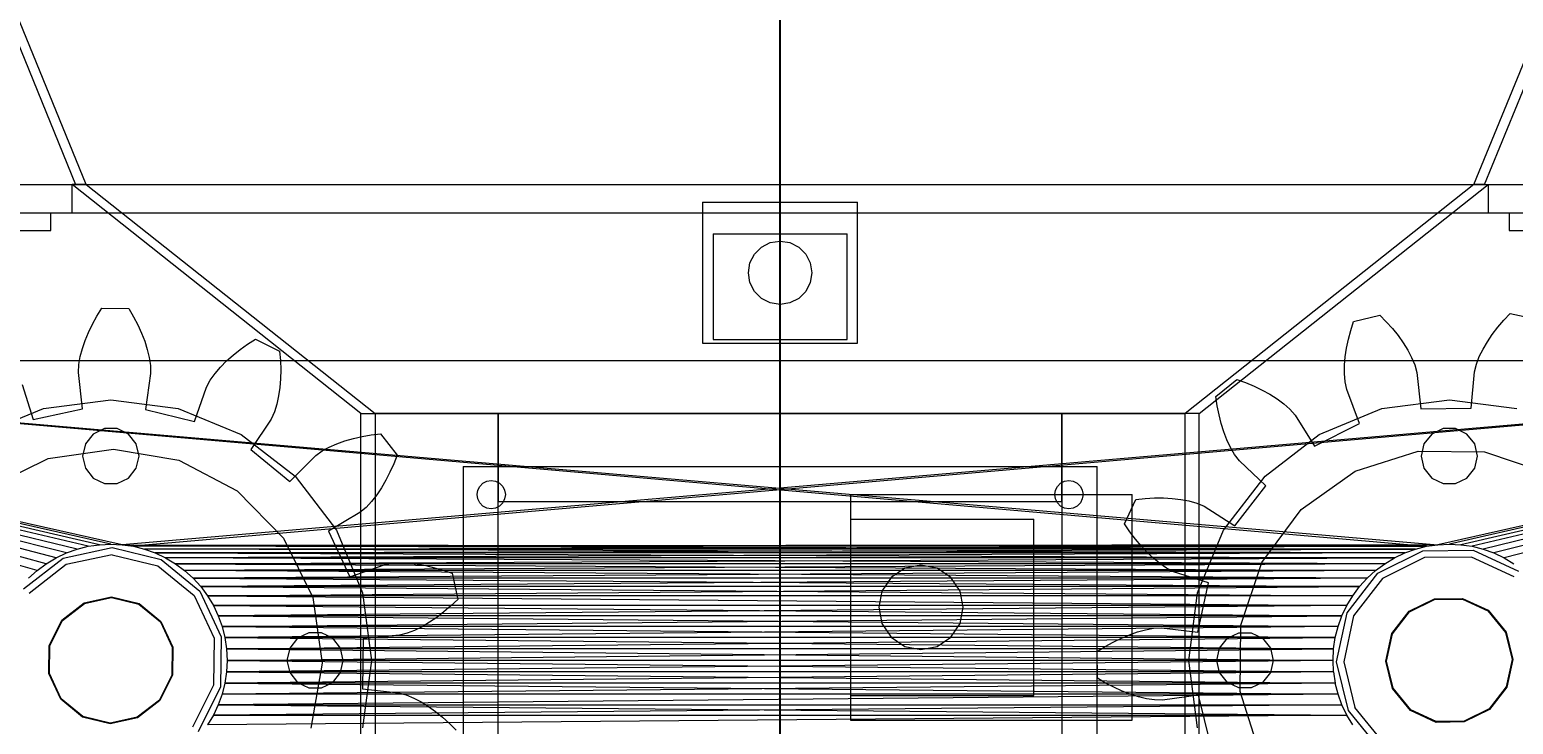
# Model space of a CAD drawing. Header units: millimetres. Extents: x -191664 to 191490, y -197311 to 10263.
# Drawn here: x 962 to 1383.2, y -103053.2 to -102856 of the extents above; entities that cross this region are included whole.
import ezdxf

# ---------------------------------------------------------------- set-up
doc = ezdxf.new("R2010")
doc.units = ezdxf.units.MM
for name, color, linetype, lineweight in [('COTAS_P', 1, 'Continuous', 0), ('COTAS_R', 1, 'Continuous', 0), ('DET_briquetadora_lateral', 7, 'Continuous', 0), ('R15_COTAS_TRANSPORTE_P', 1, 'Continuous', 0)]:
    doc.layers.add(name, color=color, linetype=linetype, lineweight=lineweight)
doc.dimstyles.new('PLANTA_20', dxfattribs={"dimtxt": 50, "dimasz": 30, "dimexe": 30, "dimexo": 16, "dimgap": 20, "dimtad": 1, "dimtih": 1, "dimtoh": 1, "dimdec": 1, "dimzin": 0, "dimdsep": 46, "dimcen": 0.09, "dimadec": 0, "dimazin": 0, "dimtfac": 1, "dimtdec": 4, "dimtofl": 0, "dimtmove": 0, "dimatfit": 3, "dimfxl": 1, "dimtolj": 1, "dimtzin": 0, "dimarcsym": 0})

# ---------------------------------------------------------------- blocks, each defined once
blk = doc.blocks.new('*D77')
at = {"layer": 'COTAS_R', "color": 0, "lineweight": -2, "transparency": 16777216}
for p, q in [((91, -102532.75), (1205, -102532.75)), ((1175, -105170), (1175, -102562.75)), ((91, -105200), (1205, -105200))]:
    blk.add_line(p, q, dxfattribs=at)
at = {"layer": 'COTAS_R', "color": 0, "transparency": 16777216}
for points in [[(1170, -102562.75), (1180, -102562.75), (1175, -102532.75)], [(1170, -105170), (1180, -105170), (1175, -105200)]]:
    blk.add_solid(points, dxfattribs=at)
at = {"layer": 'Defpoints', "color": 0, "transparency": 16777216}
for p in [(75, -102532.75), (1175, -102532.75), (75, -105200)]:
    blk.add_point(p, dxfattribs=at)
blk = doc.blocks.new('*D78')
at = {"layer": 'COTAS_P', "color": 0, "lineweight": -2, "transparency": 16777216}
for p, q in [((1159, -102532.75), (845, -102532.75)), ((875, -105170), (875, -102562.75)), ((1159, -105200), (845, -105200))]:
    blk.add_line(p, q, dxfattribs=at)
at = {"layer": 'COTAS_P', "color": 0, "transparency": 16777216}
for points in [[(870, -102562.75), (880, -102562.75), (875, -102532.75)], [(870, -105170), (880, -105170), (875, -105200)]]:
    blk.add_solid(points, dxfattribs=at)
at = {"layer": 'Defpoints', "color": 0, "transparency": 16777216}
for p in [(875, -102532.75), (1175, -102532.75), (1175, -105200)]:
    blk.add_point(p, dxfattribs=at)
blk = doc.blocks.new('*D131')
at = {"layer": 'Defpoints', "color": 0, "transparency": 16777216}
for p in [(1100, -183968.15), (1139.8, -184162.66), (1104.62, -184212), (1304.62, -184212), (1304.62, -184212)]:
    blk.add_point(p, dxfattribs=at)
at = {"layer": 'R15_COTAS_TRANSPORTE_P', "color": 0, "lineweight": -2, "transparency": 16777216}
blk.add_arc((1304.62, -184212), 172.05, 140.0034, 169.9966, dxfattribs=at)
at = {"layer": 'R15_COTAS_TRANSPORTE_P', "color": 0, "transparency": 16777216}
for points in [[(1169.28, -184097.88), (1176.35, -184104.95), (1194.03, -184080.2)], [(1140.17, -184182.55), (1130.2, -184181.68), (1132.57, -184212)]]:
    blk.add_solid(points, dxfattribs=at)
blk = doc.blocks.new('*D133')
at = {"layer": 'Defpoints', "color": 0, "transparency": 16777216}
for p in [(439.69, -194147.98), (217.89, -194406.09), (-500, -194490), (-500, -194490), (500, -194490)]:
    blk.add_point(p, dxfattribs=at)
at = {"layer": 'R15_COTAS_TRANSPORTE_P', "color": 0, "lineweight": -2, "transparency": 16777216}
blk.add_arc((-500, -194490), 722.77, 2.37834, 17.62166, dxfattribs=at)
at = {"layer": 'R15_COTAS_TRANSPORTE_P', "color": 0, "transparency": 16777216}
for points in [[(184.12, -194272.81), (193.59, -194269.58), (179.18, -194242.8)], [(227.15, -194459.9), (217.15, -194460.11), (222.77, -194490)]]:
    blk.add_solid(points, dxfattribs=at)

msp = doc.modelspace()

# ---------------------------------------------------------------- linework, layer by layer
at = {"layer": 'DET_briquetadora_lateral', "color": 253, "true_color": 0xa8b8bb}
for p, q in [((825, -102532.75), (975, -102900)), ((978, -102900), (828, -102532.75)), ((1372, -102900), (1522, -102532.75)), ((1375, -102900), (1525, -102532.75)), ((975, -102900), (1375, -102900)), ((975, -102900), (978, -102900)), ((1375, -102900), (1372, -102900))]:
    msp.add_line(p, q, dxfattribs=at)
at = {"layer": 'DET_briquetadora_lateral', "color": 8, "true_color": 0x6f7d84}
for p, q in [((948, -102900), (1402, -102900)), ((948, -102900), (974, -102900)), ((1056, -102965), (974, -102900)), ((978, -102900), (974, -102900)), ((974, -102908), (974, -102900)), ((978, -102900), (1060, -102965)), ((978, -102900), (1372, -102900)), ((1372, -102900), (1290, -102965)), ((1294, -102965), (1376, -102900)), ((1372, -102900), (1376, -102900)), ((1376, -102900), (1402, -102900)), ((1376, -102900), (1376, -102908)), ((948, -102908), (1402, -102908)), ((948, -102908), (974, -102908)), ((1376, -102908), (1402, -102908)), ((1056, -102965), (1060, -102965)), ((1056, -103120), (1056, -102965)), ((1290, -102965), (1060, -102965)), ((1060, -102965), (1060, -103120)), ((1060, -102965), (1095, -102965)), ((1095, -103120), (1095, -102965)), ((1095, -102965), (1255, -102965)), ((1095, -102965), (1095, -102990)), ((1255, -102965), (1290, -102965)), ((1255, -102965), (1255, -103120)), ((1255, -102990), (1255, -102965)), ((1294, -102965), (1290, -102965)), ((1290, -103120), (1290, -102965)), ((1294, -103120), (1294, -102965)), ((1095, -102990), (1255, -102990))]:
    msp.add_line(p, q, dxfattribs=at)
at = {"layer": 'DET_briquetadora_lateral', "color": 134, "true_color": 0x148da0}
for p, q in [((1153, -102905), (1197, -102905)), ((1153, -102905), (1153, -102945)), ((1197, -102945), (1197, -102905)), ((1167.72, -102919.71), (1169.71, -102917.72)), ((1169.71, -102917.72), (1172.22, -102916.44)), ((1172.22, -102916.44), (1175, -102916)), ((1175, -102916), (1177.78, -102916.44)), ((1177.78, -102916.44), (1180.29, -102917.72)), ((1180.29, -102917.72), (1182.28, -102919.71)), ((1166, -102925), (1166.44, -102922.22)), ((1166.44, -102922.22), (1167.72, -102919.71)), ((1182.28, -102919.71), (1183.56, -102922.22)), ((1183.56, -102922.22), (1184, -102925)), ((1166.44, -102927.78), (1166, -102925)), ((1184, -102925), (1183.56, -102927.78)), ((1167.72, -102930.29), (1166.44, -102927.78)), ((1169.71, -102932.28), (1167.72, -102930.29)), ((1182.28, -102930.29), (1180.29, -102932.28)), ((1183.56, -102927.78), (1182.28, -102930.29)), ((1172.22, -102933.56), (1169.71, -102932.28)), ((1175, -102934), (1172.22, -102933.56)), ((1177.78, -102933.56), (1175, -102934)), ((1180.29, -102932.28), (1177.78, -102933.56)), ((1153, -102945), (1197, -102945))]:
    msp.add_line(p, q, dxfattribs=at)
at = {"layer": 'DET_briquetadora_lateral', "color": 9, "true_color": 0xaebbc0}
for p, q in [((958, -102908), (968, -102908)), ((968, -102913), (968, -102908)), ((1382, -102908), (1392, -102908)), ((1382, -102908), (1382, -102913)), ((958, -102913), (968, -102913)), ((1382, -102913), (1392, -102913))]:
    msp.add_line(p, q, dxfattribs=at)
at = {"layer": 'DET_briquetadora_lateral', "color": 252, "true_color": 0x7d929a}
for p, q in [((1156, -102914), (1194, -102914)), ((1156, -102914), (1156, -102944)), ((1194, -102944), (1194, -102914)), ((1156, -102944), (1194, -102944))]:
    msp.add_line(p, q, dxfattribs=at)
at = {"layer": 'DET_briquetadora_lateral', "color": 9, "true_color": 0xb9c3c2}
for p, q in [((981.06, -102937.35), (982.47, -102935.08)), ((982.47, -102935.08), (990.09, -102935.18)), ((990.09, -102935.18), (991.44, -102937.48)), ((979.8, -102939.64), (981.06, -102937.35)), ((991.44, -102937.48), (992.65, -102939.8)), ((1337.01, -102941.36), (1337.82, -102938.82)), ((1337.82, -102938.82), (1345.22, -102937.03)), ((1345.22, -102937.03), (1347.1, -102938.92)), ((1347.1, -102938.92), (1348.84, -102940.87)), ((1378.74, -102940.49), (1380.43, -102938.5)), ((1380.43, -102938.5), (1382.26, -102936.55)), ((1382.26, -102936.55), (1389.71, -102938.15)), ((977.72, -102944.23), (978.68, -102941.93)), ((978.68, -102941.93), (979.8, -102939.64)), ((992.65, -102939.8), (993.71, -102942.12)), ((993.71, -102942.12), (994.61, -102944.45)), ((1336.35, -102943.89), (1337.01, -102941.36)), ((1348.84, -102940.87), (1350.44, -102942.86)), ((1350.44, -102942.86), (1351.89, -102944.89)), ((1375.79, -102944.58), (1377.19, -102942.52)), ((1377.19, -102942.52), (1378.74, -102940.49)), ((976.31, -102948.82), (976.92, -102946.53)), ((976.92, -102946.53), (977.72, -102944.23)), ((994.61, -102944.45), (995.34, -102946.76)), ((995.34, -102946.76), (995.9, -102949.07)), ((1019.71, -102948.41), (1021.71, -102946.83)), ((1021.71, -102946.83), (1023.84, -102945.32)), ((1023.84, -102945.32), (1026.1, -102943.89)), ((1026.1, -102943.89), (1032.92, -102947.28)), ((1032.92, -102947.28), (1033.13, -102949.94)), ((1335.47, -102948.86), (1335.83, -102946.39)), ((1335.83, -102946.39), (1336.35, -102943.89)), ((1351.89, -102944.89), (1353.18, -102946.95)), ((1353.18, -102946.95), (1354.28, -102949.05)), ((1373.51, -102948.8), (1374.56, -102946.68)), ((1374.56, -102946.68), (1375.79, -102944.58)), ((964.07, -103009.54), (755, -102950)), ((966.67, -103007.61), (755, -102950)), ((969.44, -103005.95), (755, -102950)), ((972.37, -103004.56), (755, -102950)), ((975.42, -103003.47), (755, -102950)), ((978.56, -103002.68), (755, -102950)), ((981.77, -103002.21), (755, -102950)), ((985, -103002.05), (755, -102950)), ((988.23, -103002.21), (755, -102950)), ((755, -102950), (1361.77, -103002.21)), ((1595, -102950), (755, -102950)), ((755, -102950), (1358.56, -103002.68)), ((975.81, -102953.34), (975.91, -102951.1)), ((975.91, -102951.1), (976.31, -102948.82)), ((1595, -102950), (988.23, -103002.21)), ((1595, -102950), (991.44, -103002.68)), ((995.9, -102949.07), (996.24, -102951.36)), ((996.24, -102951.36), (996.28, -102953.6)), ((1014.58, -102953.59), (1016.13, -102951.79)), ((1016.13, -102951.79), (1017.84, -102950.06)), ((1017.84, -102950.06), (1019.71, -102948.41)), ((1033.13, -102949.94), (1033.22, -102952.55)), ((1335.24, -102953.65), (1335.27, -102951.28)), ((1335.27, -102951.28), (1335.47, -102948.86)), ((1354.28, -102949.05), (1355.18, -102951.18)), ((1355.18, -102951.18), (1355.78, -102953.35)), ((1595, -102950), (1361.77, -103002.21)), ((1595, -102950), (1365, -103002.05)), ((1595, -102950), (1368.23, -103002.21)), ((1595, -102950), (1371.44, -103002.68)), ((1372.13, -102953.14), (1372.67, -102950.95)), ((1372.67, -102950.95), (1373.51, -102948.8)), ((1595, -102950), (1374.58, -103003.47)), ((1595, -102950), (1377.63, -103004.56)), ((1595, -102950), (1380.56, -103005.95)), ((976.97, -102963.63), (975.81, -102953.34)), ((996.28, -102953.6), (994.86, -102963.85)), ((1012.17, -102957.45), (1013.24, -102955.46)), ((1013.24, -102955.46), (1014.58, -102953.59)), ((1033.16, -102955.1), (1032.97, -102957.59)), ((1033.22, -102952.55), (1033.16, -102955.1)), ((1298.75, -102960.14), (1304.65, -102955.32)), ((1304.65, -102955.32), (1307.16, -102956.21)), ((1307.16, -102956.21), (1309.58, -102957.21)), ((1335.42, -102955.96), (1335.24, -102953.65)), ((1335.88, -102958.16), (1335.42, -102955.96)), ((1355.78, -102953.35), (1356.94, -102963.63)), ((1371.23, -102963.45), (1372.13, -102953.14)), ((959.83, -102956.78), (962.99, -102966.63)), ((1008.75, -102967.21), (1012.17, -102957.45)), ((1032.62, -102959.99), (1032.12, -102962.31)), ((1032.97, -102957.59), (1032.62, -102959.99)), ((1299.13, -102962.79), (1298.75, -102960.14)), ((1309.58, -102957.21), (1311.88, -102958.3)), ((1311.88, -102958.3), (1314.07, -102959.5)), ((1314.07, -102959.5), (1316.12, -102960.8)), ((1339.54, -102967.83), (1335.88, -102958.16)), ((948, -102970.96), (965.85, -102963.57)), ((962.99, -102966.63), (976.97, -102963.63)), ((965.85, -102963.57), (985, -102961.05)), ((985, -102961.05), (1004.15, -102963.57)), ((994.86, -102963.85), (1008.75, -102967.21)), ((1004.15, -102963.57), (1022, -102970.96)), ((1031.44, -102964.52), (1030.5, -102966.56)), ((1032.12, -102962.31), (1031.44, -102964.52)), ((1299.63, -102965.35), (1299.13, -102962.79)), ((1316.12, -102960.8), (1318.03, -102962.21)), ((1318.03, -102962.21), (1319.76, -102963.74)), ((1319.76, -102963.74), (1321.24, -102965.44)), ((1328, -102970.96), (1345.85, -102963.57)), ((1345.85, -102963.57), (1365, -102961.05)), ((1356.94, -102963.63), (1371.23, -102963.45)), ((1365, -102961.05), (1384.15, -102963.57)), ((1030.5, -102966.56), (1024.78, -102975.18)), ((1300.25, -102967.82), (1299.63, -102965.35)), ((1301, -102970.2), (1300.25, -102967.82)), ((1321.24, -102965.44), (1326.75, -102974.2)), ((1326.75, -102974.2), (1339.54, -102967.83)), ((980.01, -102970.8), (977.79, -102973.58)), ((983.22, -102969.25), (980.01, -102970.8)), ((986.78, -102969.25), (983.22, -102969.25)), ((989.99, -102970.8), (986.78, -102969.25)), ((992.21, -102973.58), (989.99, -102970.8)), ((1022, -102970.96), (1037.33, -102982.72)), ((1049.17, -102973.54), (1051.47, -102972.73)), ((1051.47, -102972.73), (1053.86, -102972.05)), ((1053.86, -102972.05), (1056.35, -102971.49)), ((1056.35, -102971.49), (1058.93, -102971.06)), ((1058.93, -102971.06), (1061.58, -102970.74)), ((1061.58, -102970.74), (1066.25, -102976.76)), ((1301.87, -102972.47), (1301, -102970.2)), ((1302.87, -102974.62), (1301.87, -102972.47)), ((1312.67, -102982.72), (1328, -102970.96)), ((1360.01, -102970.8), (1357.79, -102973.58)), ((1363.22, -102969.25), (1360.01, -102970.8)), ((1366.78, -102969.25), (1363.22, -102969.25)), ((1369.99, -102970.8), (1366.78, -102969.25)), ((1372.21, -102973.58), (1369.99, -102970.8)), ((967.19, -102977.75), (985.77, -102975.05)), ((977.79, -102973.58), (977, -102977.05)), ((977, -102977.05), (977.79, -102980.52)), ((985.77, -102975.05), (1004.27, -102978.23)), ((993, -102977.05), (992.21, -102973.58)), ((992.21, -102980.52), (993, -102977.05)), ((1024.78, -102975.18), (1035.83, -102984.24)), ((1035.83, -102984.24), (1043.15, -102976.92)), ((1043.15, -102976.92), (1044.97, -102975.6)), ((1044.97, -102975.6), (1047, -102974.49)), ((1047, -102974.49), (1049.17, -102973.54)), ((1066.25, -102976.76), (1065.3, -102979.25)), ((1304.03, -102976.62), (1302.87, -102974.62)), ((1305.4, -102978.41), (1304.03, -102976.62)), ((1338.28, -102981.33), (1356.18, -102975.7)), ((1356.18, -102975.7), (1374.96, -102975.88)), ((1357.79, -102973.58), (1357, -102977.05)), ((1357, -102977.05), (1357.79, -102980.52)), ((1373, -102977.05), (1372.21, -102973.58)), ((1372.21, -102980.52), (1373, -102977.05)), ((1374.96, -102975.88), (1392.75, -102981.85)), ((950.36, -102986.06), (967.19, -102977.75)), ((977.79, -102980.52), (980.01, -102983.3)), ((989.99, -102983.3), (992.21, -102980.52)), ((1004.27, -102978.23), (1020.89, -102986.96)), ((1064.24, -102981.64), (1063.08, -102983.92)), ((1065.3, -102979.25), (1064.24, -102981.64)), ((1312.9, -102985.54), (1305.4, -102978.41)), ((1322.98, -102992.22), (1338.28, -102981.33)), ((1357.79, -102980.52), (1360.01, -102983.3)), ((1369.99, -102983.3), (1372.21, -102980.52)), ((980.01, -102983.3), (983.22, -102984.85)), ((983.22, -102984.85), (986.78, -102984.85)), ((986.78, -102984.85), (989.99, -102983.3)), ((1037.33, -102982.72), (1049.09, -102998.05)), ((1063.08, -102983.92), (1061.83, -102986.07)), ((1300.91, -102998.05), (1312.67, -102982.72)), ((1304.13, -102996.82), (1312.9, -102985.54)), ((1360.01, -102983.3), (1363.22, -102984.85)), ((1363.22, -102984.85), (1366.78, -102984.85)), ((1366.78, -102984.85), (1369.99, -102983.3)), ((1020.89, -102986.96), (1033.99, -103000.41)), ((1059.02, -102989.96), (1057.44, -102991.65)), ((1060.47, -102988.09), (1059.02, -102989.96)), ((1061.83, -102986.07), (1060.47, -102988.09)), ((1272.81, -102996.3), (1276.03, -102989.4)), ((1276.03, -102989.4), (1278.69, -102989.11)), ((1278.69, -102989.11), (1281.29, -102988.96)), ((1281.29, -102988.96), (1283.85, -102988.95)), ((1283.85, -102988.95), (1286.33, -102989.08)), ((1286.33, -102989.08), (1288.75, -102989.36)), ((1288.75, -102989.36), (1291.08, -102989.81)), ((1291.08, -102989.81), (1293.3, -102990.43)), ((1055.71, -102993.09), (1046.81, -102998.37)), ((1057.44, -102991.65), (1055.71, -102993.09)), ((1293.3, -102990.43), (1295.37, -102991.32)), ((1295.37, -102991.32), (1304.13, -102996.82)), ((1311.8, -103007.3), (1322.98, -102992.22)), ((1046.81, -102998.37), (1052.85, -103011.32)), ((1049.09, -102998.05), (1056.48, -103015.9)), ((1274.3, -102998.52), (1272.81, -102996.3)), ((1275.87, -103000.61), (1274.3, -102998.52)), ((1293.52, -103015.9), (1300.91, -102998.05)), ((975.42, -103003.47), (978.56, -103002.68)), ((978.56, -103002.68), (981.77, -103002.21)), ((981.77, -103002.21), (985, -103002.05)), ((985, -103002.05), (988.23, -103002.21)), ((988.23, -103002.21), (1358.56, -103002.68)), ((988.23, -103002.21), (991.44, -103002.68)), ((1361.77, -103002.21), (991.44, -103002.68)), ((991.44, -103002.68), (994.58, -103003.47)), ((1355.42, -103003.47), (991.44, -103002.68)), ((1358.56, -103002.68), (991.44, -103002.68)), ((994.58, -103003.47), (1358.56, -103002.68)), ((1033.99, -103000.41), (1042.3, -103017.24)), ((1277.5, -103002.57), (1275.87, -103000.61)), ((1279.2, -103004.39), (1277.5, -103002.57)), ((1355.42, -103003.47), (1358.56, -103002.68)), ((1358.56, -103002.68), (1361.77, -103002.21)), ((1361.77, -103002.21), (1365, -103002.05)), ((1365, -103002.05), (1368.23, -103002.21)), ((1368.23, -103002.21), (1371.44, -103002.68)), ((1371.44, -103002.68), (1374.58, -103003.47)), ((960.24, -103014.78), (971.49, -103006.04)), ((966.67, -103007.61), (969.44, -103005.95)), ((969.44, -103005.95), (972.37, -103004.56)), ((971.49, -103006.04), (985.41, -103003.05)), ((985.38, -103005.05), (972.33, -103007.86)), ((972.37, -103004.56), (975.42, -103003.47)), ((985.38, -103005.05), (998.36, -103008.19)), ((985.41, -103003.05), (999.25, -103006.4)), ((994.58, -103003.47), (997.63, -103004.56)), ((1352.37, -103004.56), (994.58, -103003.47)), ((1355.42, -103003.47), (994.58, -103003.47)), ((997.63, -103004.56), (1355.42, -103003.47)), ((997.63, -103004.56), (1349.44, -103005.95)), ((1352.37, -103004.56), (997.63, -103004.56)), ((997.63, -103004.56), (1000.56, -103005.95)), ((999.25, -103006.4), (1010.27, -103015.42)), ((1352.37, -103004.56), (1000.56, -103005.95)), ((1000.56, -103005.95), (1003.33, -103007.61)), ((1346.67, -103007.61), (1000.56, -103005.95)), ((1349.44, -103005.95), (1000.56, -103005.95)), ((1003.33, -103007.61), (1349.44, -103005.95)), ((1280.97, -103006.06), (1279.2, -103004.39)), ((1282.81, -103007.56), (1280.97, -103006.06)), ((1344.73, -103010.29), (1357.48, -103003.95)), ((1357.95, -103005.89), (1346, -103011.84)), ((1346.67, -103007.61), (1349.44, -103005.95)), ((1349.44, -103005.95), (1352.37, -103004.56)), ((1352.37, -103004.56), (1355.42, -103003.47)), ((1357.48, -103003.95), (1371.72, -103003.76)), ((1371.3, -103005.72), (1357.95, -103005.89)), ((1383.4, -103011.36), (1371.3, -103005.72)), ((1371.72, -103003.76), (1384.63, -103009.78)), ((1374.58, -103003.47), (1377.63, -103004.56)), ((1377.63, -103004.56), (1380.56, -103005.95)), ((1380.56, -103005.95), (1383.33, -103007.61)), ((961.67, -103011.72), (964.07, -103009.54)), ((972.33, -103007.86), (961.79, -103016.05)), ((964.07, -103009.54), (966.67, -103007.61)), ((998.36, -103008.19), (1008.69, -103016.65)), ((1003.33, -103007.61), (1005.93, -103009.54)), ((1346.67, -103007.61), (1003.33, -103007.61)), ((1003.33, -103007.61), (1344.07, -103009.54)), ((1346.67, -103007.61), (1005.93, -103009.54)), ((1005.93, -103009.54), (1008.33, -103011.72)), ((1341.67, -103011.72), (1005.93, -103009.54)), ((1344.07, -103009.54), (1005.93, -103009.54)), ((1344.07, -103009.54), (1008.33, -103011.72)), ((1052.85, -103011.32), (1062.61, -103007.91)), ((1062.61, -103007.91), (1064.83, -103007.5)), ((1064.83, -103007.5), (1067.13, -103007.39)), ((1067.13, -103007.39), (1069.5, -103007.48)), ((1069.5, -103007.48), (1071.92, -103007.74)), ((1071.92, -103007.74), (1074.38, -103008.17)), ((1074.38, -103008.17), (1076.86, -103008.74)), ((1076.86, -103008.74), (1079.37, -103009.47)), ((1079.37, -103009.47), (1081.9, -103010.34)), ((1081.9, -103010.34), (1083.5, -103017.79)), ((1284.72, -103008.86), (1282.81, -103007.56)), ((1286.73, -103009.88), (1284.72, -103008.86)), ((1296.58, -103013.04), (1286.73, -103009.88)), ((1305.83, -103025.09), (1311.8, -103007.3)), ((1335.99, -103021.54), (1344.73, -103010.29)), ((1341.67, -103011.72), (1344.07, -103009.54)), ((1344.07, -103009.54), (1346.67, -103007.61)), ((1008.33, -103011.72), (1339.49, -103014.11)), ((1341.67, -103011.72), (1008.33, -103011.72)), ((1008.33, -103011.72), (1010.51, -103014.11)), ((1341.67, -103011.72), (1010.51, -103014.11)), ((1010.51, -103014.11), (1337.56, -103016.72)), ((1339.49, -103014.11), (1010.51, -103014.11)), ((1010.51, -103014.11), (1012.44, -103016.72)), ((1012.44, -103016.72), (1339.49, -103014.11)), ((1293.58, -103027.02), (1296.58, -103013.04)), ((1337.56, -103016.72), (1339.49, -103014.11)), ((1346, -103011.84), (1337.81, -103022.38)), ((1339.49, -103014.11), (1341.67, -103011.72)), ((971.07, -103023.65), (977.4, -103018.73)), ((971.23, -103023.77), (977.48, -103018.91)), ((977.4, -103018.73), (985.23, -103017.05)), ((977.48, -103018.91), (985.23, -103017.25)), ((985.23, -103017.05), (993.02, -103018.93)), ((985.23, -103017.25), (992.93, -103019.11)), ((992.93, -103019.11), (999.06, -103024.13)), ((993.02, -103018.93), (999.22, -103024.01)), ((1008.69, -103016.65), (1014.33, -103028.75)), ((1010.27, -103015.42), (1016.29, -103028.33)), ((1012.44, -103016.72), (1335.9, -103019.49)), ((1337.56, -103016.72), (1012.44, -103016.72)), ((1012.44, -103016.72), (1014.1, -103019.49)), ((1014.1, -103019.49), (1334.51, -103022.42)), ((1335.9, -103019.49), (1014.1, -103019.49)), ((1014.1, -103019.49), (1015.49, -103022.42)), ((1335.9, -103019.49), (1015.49, -103022.42)), ((1042.3, -103017.24), (1045, -103035.82)), ((1056.48, -103015.9), (1059, -103035.05)), ((1081.55, -103019.62), (1079.56, -103021.31)), ((1083.5, -103017.79), (1081.55, -103019.62)), ((1291, -103035.05), (1293.52, -103015.9)), ((1334.51, -103022.42), (1335.9, -103019.49)), ((1335.9, -103019.49), (1337.56, -103016.72)), ((1353.6, -103021.12), (1360.77, -103017.55)), ((1353.72, -103021.28), (1360.82, -103017.75)), ((1360.77, -103017.55), (1368.78, -103017.45)), ((1360.82, -103017.75), (1368.74, -103017.65)), ((1368.74, -103017.65), (1375.92, -103020.99)), ((1368.78, -103017.45), (1376.04, -103020.83)), ((967.5, -103030.82), (971.07, -103023.65)), ((967.7, -103030.87), (971.23, -103023.77)), ((1015.49, -103022.42), (1333.42, -103025.47)), ((1334.51, -103022.42), (1015.49, -103022.42)), ((1015.49, -103022.42), (1016.58, -103025.47)), ((1016.58, -103025.47), (1334.51, -103022.42)), ((1077.53, -103022.86), (1075.47, -103024.25)), ((1079.56, -103021.31), (1077.53, -103022.86)), ((1333, -103035.46), (1335.99, -103021.54)), ((1333.42, -103025.47), (1334.51, -103022.42)), ((1337.81, -103022.38), (1335, -103035.43)), ((1348.68, -103027.45), (1353.6, -103021.12)), ((1348.87, -103027.53), (1353.72, -103021.28)), ((1375.92, -103020.99), (1380.94, -103027.12)), ((1376.04, -103020.83), (1381.12, -103027.03)), ((999.06, -103024.13), (1002.4, -103031.31)), ((999.22, -103024.01), (1002.6, -103031.27)), ((1016.58, -103025.47), (1017.37, -103028.61)), ((1333.42, -103025.47), (1016.58, -103025.47)), ((1016.58, -103025.47), (1332.63, -103028.61)), ((1333.42, -103025.47), (1017.37, -103028.61)), ((1041.22, -103027.25), (1038.01, -103028.8)), ((1044.78, -103027.25), (1041.22, -103027.25)), ((1047.99, -103028.8), (1044.78, -103027.25)), ((1066.91, -103027.92), (1056.6, -103028.82)), ((1069.1, -103027.38), (1066.91, -103027.92)), ((1071.25, -103026.54), (1069.1, -103027.38)), ((1073.37, -103025.49), (1071.25, -103026.54)), ((1075.47, -103024.25), (1073.37, -103025.49)), ((1271.88, -103028.73), (1274.18, -103027.77)), ((1274.18, -103027.77), (1276.48, -103026.97)), ((1276.48, -103026.97), (1278.77, -103026.36)), ((1278.77, -103026.36), (1281.05, -103025.96)), ((1281.05, -103025.96), (1283.29, -103025.86)), ((1283.29, -103025.86), (1293.58, -103027.02)), ((1302.01, -103028.8), (1305.22, -103027.25)), ((1305.22, -103027.25), (1308.78, -103027.25)), ((1305.65, -103043.86), (1305.83, -103025.09)), ((1308.78, -103027.25), (1311.99, -103028.8)), ((1332.63, -103028.61), (1333.42, -103025.47)), ((1347, -103035.28), (1348.68, -103027.45)), ((1347.2, -103035.28), (1348.87, -103027.53)), ((1380.94, -103027.12), (1382.8, -103034.82)), ((1381.12, -103027.03), (1383, -103034.82)), ((967.4, -103038.83), (967.5, -103030.82)), ((967.6, -103038.79), (967.7, -103030.87)), ((1002.4, -103031.31), (1002.3, -103039.23)), ((1002.6, -103031.27), (1002.5, -103039.28)), ((1014.33, -103028.75), (1014.16, -103042.1)), ((1016.29, -103028.33), (1016.1, -103042.57)), ((1017.37, -103028.61), (1332.16, -103031.82)), ((1332.63, -103028.61), (1017.37, -103028.61)), ((1017.37, -103028.61), (1017.84, -103031.82)), ((1017.84, -103031.82), (1332.63, -103028.61)), ((1017.84, -103031.82), (1332, -103035.05)), ((1332.16, -103031.82), (1017.84, -103031.82)), ((1017.84, -103031.82), (1018, -103035.05)), ((1018, -103035.05), (1332.16, -103031.82)), ((1035.79, -103031.58), (1035, -103035.05)), ((1038.01, -103028.8), (1035.79, -103031.58)), ((1050.21, -103031.58), (1047.99, -103028.8)), ((1051, -103035.05), (1050.21, -103031.58)), ((1056.6, -103028.82), (1056.42, -103043.11)), ((1265.03, -103032.52), (1267.3, -103031.11)), ((1267.3, -103031.11), (1269.59, -103029.85)), ((1269.59, -103029.85), (1271.88, -103028.73)), ((1299, -103035.05), (1299.79, -103031.58)), ((1299.79, -103031.58), (1302.01, -103028.8)), ((1311.99, -103028.8), (1314.21, -103031.58)), ((1314.21, -103031.58), (1315, -103035.05)), ((1332, -103035.05), (1332.16, -103031.82)), ((1332.16, -103031.82), (1332.63, -103028.61)), ((1018, -103035.05), (1017.84, -103038.28)), ((1332, -103035.05), (1017.84, -103038.28)), ((1018, -103035.05), (1332.16, -103038.28)), ((1332, -103035.05), (1018, -103035.05)), ((1035, -103035.05), (1035.79, -103038.52)), ((1045, -103035.82), (1041.82, -103054.32)), ((1050.21, -103038.52), (1051, -103035.05)), ((1059, -103035.05), (1056.48, -103054.2)), ((1265.13, -103040.14), (1265.03, -103032.52)), ((1293.52, -103054.2), (1291, -103035.05)), ((1299.79, -103038.52), (1299, -103035.05)), ((1315, -103035.05), (1314.21, -103038.52)), ((1332.16, -103038.28), (1332, -103035.05)), ((1336.35, -103049.3), (1333, -103035.46)), ((1335, -103035.43), (1338.14, -103048.41)), ((1348.88, -103043.07), (1347, -103035.28)), ((1349.06, -103042.98), (1347.2, -103035.28)), ((1382.8, -103034.82), (1381.13, -103042.57)), ((1383, -103034.82), (1381.32, -103042.65)), ((970.78, -103046.09), (967.4, -103038.83)), ((970.94, -103045.97), (967.6, -103038.79)), ((1002.3, -103039.23), (998.77, -103046.33)), ((1002.5, -103039.28), (998.93, -103046.45)), ((1017.84, -103038.28), (1017.37, -103041.49)), ((1332.16, -103038.28), (1017.37, -103041.49)), ((1332.16, -103038.28), (1017.84, -103038.28)), ((1017.84, -103038.28), (1332.63, -103041.49)), ((1035.79, -103038.52), (1038.01, -103041.3)), ((1047.99, -103041.3), (1050.21, -103038.52)), ((1267.43, -103041.49), (1265.13, -103040.14)), ((1302.01, -103041.3), (1299.79, -103038.52)), ((1314.21, -103038.52), (1311.99, -103041.3)), ((1332.16, -103038.28), (1332.63, -103041.49)), ((1014.16, -103042.1), (1008.21, -103054.05)), ((1016.1, -103042.57), (1009.76, -103055.32)), ((1016.58, -103044.63), (1015.49, -103047.68)), ((1333.42, -103044.63), (1015.49, -103047.68)), ((1017.37, -103041.49), (1016.58, -103044.63)), ((1332.63, -103041.49), (1016.58, -103044.63)), ((1333.42, -103044.63), (1016.58, -103044.63)), ((1017.37, -103041.49), (1333.42, -103044.63)), ((1332.63, -103041.49), (1017.37, -103041.49)), ((1038.01, -103041.3), (1041.22, -103042.85)), ((1041.22, -103042.85), (1044.78, -103042.85)), ((1044.78, -103042.85), (1047.99, -103041.3)), ((1056.42, -103043.11), (1066.7, -103044.27)), ((1066.7, -103044.27), (1068.87, -103044.87)), ((1068.87, -103044.87), (1071, -103045.77)), ((1269.75, -103042.7), (1267.43, -103041.49)), ((1272.07, -103043.76), (1269.75, -103042.7)), ((1274.4, -103044.66), (1272.07, -103043.76)), ((1276.71, -103045.39), (1274.4, -103044.66)), ((1305.22, -103042.85), (1302.01, -103041.3)), ((1308.78, -103042.85), (1305.22, -103042.85)), ((1311.28, -103061.77), (1305.65, -103043.86)), ((1311.99, -103041.3), (1308.78, -103042.85)), ((1333.42, -103044.63), (1332.63, -103041.49)), ((1334.51, -103047.68), (1333.42, -103044.63)), ((1353.96, -103049.27), (1348.88, -103043.07)), ((1354.08, -103049.11), (1349.06, -103042.98)), ((1381.13, -103042.57), (1376.28, -103048.82)), ((1381.32, -103042.65), (1376.4, -103048.98)), ((976.98, -103051.17), (970.78, -103046.09)), ((977.07, -103050.99), (970.94, -103045.97)), ((998.77, -103046.33), (992.52, -103051.18)), ((998.93, -103046.45), (992.6, -103051.37)), ((1015.49, -103047.68), (1014.1, -103050.61)), ((1334.51, -103047.68), (1014.1, -103050.61)), ((1015.49, -103047.68), (1334.51, -103047.68)), ((1015.49, -103047.68), (1335.9, -103050.61)), ((1071, -103045.77), (1073.1, -103046.87)), ((1073.1, -103046.87), (1075.16, -103048.16)), ((1075.16, -103048.16), (1077.19, -103049.61)), ((1279.02, -103045.95), (1276.71, -103045.39)), ((1281.31, -103046.29), (1279.02, -103045.95)), ((1283.55, -103046.33), (1281.31, -103046.29)), ((1293.8, -103044.91), (1283.55, -103046.33)), ((1297.16, -103058.8), (1293.8, -103044.91)), ((1335.9, -103050.61), (1334.51, -103047.68)), ((1346.6, -103058.74), (1338.14, -103048.41)), ((1361.26, -103052.45), (1354.08, -103049.11)), ((1376.28, -103048.82), (1369.18, -103052.35)), ((1376.4, -103048.98), (1369.23, -103052.55)), ((984.77, -103053.05), (976.98, -103051.17)), ((984.77, -103052.85), (977.07, -103050.99)), ((992.52, -103051.18), (984.77, -103052.85)), ((992.6, -103051.37), (984.77, -103053.05)), ((1014.1, -103050.61), (1012.44, -103053.38)), ((1335.9, -103050.61), (1012.44, -103053.38)), ((1014.1, -103050.61), (1335.9, -103050.61)), ((1077.19, -103049.61), (1079.18, -103051.21)), ((1079.18, -103051.21), (1081.13, -103052.95)), ((1081.13, -103052.95), (1083.02, -103054.83)), ((1337.56, -103053.38), (1335.9, -103050.61)), ((1345.37, -103060.32), (1336.35, -103049.3)), ((1361.22, -103052.65), (1353.96, -103049.27)), ((1369.23, -103052.55), (1361.22, -103052.65)), ((1369.18, -103052.35), (1361.26, -103052.45))]:
    msp.add_line(p, q, dxfattribs=at)
at = {"layer": 'DET_briquetadora_lateral', "color": 143, "true_color": 0x82b6c5}
for p, q in [((1085, -102980), (1265, -102980)), ((1085, -102980), (1085, -103075)), ((1265, -103075), (1265, -102980))]:
    msp.add_line(p, q, dxfattribs=at)
at = {"layer": 'DET_briquetadora_lateral', "color": 9, "true_color": 0xb8c2c6}
for p, q in [((1089.2, -102986.76), (1089.76, -102985.65)), ((1089.76, -102985.65), (1090.65, -102984.76)), ((1090.65, -102984.76), (1091.76, -102984.2)), ((1091.76, -102984.2), (1093, -102984)), ((1093, -102984), (1094.24, -102984.2)), ((1094.24, -102984.2), (1095.35, -102984.76)), ((1095.35, -102984.76), (1096.24, -102985.65)), ((1096.24, -102985.65), (1096.8, -102986.76)), ((1253.2, -102986.76), (1253.76, -102985.65)), ((1253.76, -102985.65), (1254.65, -102984.76)), ((1254.65, -102984.76), (1255.76, -102984.2)), ((1255.76, -102984.2), (1257, -102984)), ((1257, -102984), (1258.24, -102984.2)), ((1258.24, -102984.2), (1259.35, -102984.76)), ((1259.35, -102984.76), (1260.24, -102985.65)), ((1260.24, -102985.65), (1260.8, -102986.76)), ((1089, -102988), (1089.2, -102986.76)), ((1089.2, -102989.24), (1089, -102988)), ((1089.76, -102990.35), (1089.2, -102989.24)), ((1096.8, -102989.24), (1096.24, -102990.35)), ((1096.8, -102986.76), (1097, -102988)), ((1097, -102988), (1096.8, -102989.24)), ((1253, -102988), (1253.2, -102986.76)), ((1253.2, -102989.24), (1253, -102988)), ((1253.76, -102990.35), (1253.2, -102989.24)), ((1260.8, -102989.24), (1260.24, -102990.35)), ((1260.8, -102986.76), (1261, -102988)), ((1261, -102988), (1260.8, -102989.24)), ((1090.65, -102991.24), (1089.76, -102990.35)), ((1091.76, -102991.8), (1090.65, -102991.24)), ((1093, -102992), (1091.76, -102991.8)), ((1094.24, -102991.8), (1093, -102992)), ((1095.35, -102991.24), (1094.24, -102991.8)), ((1096.24, -102990.35), (1095.35, -102991.24)), ((1254.65, -102991.24), (1253.76, -102990.35)), ((1255.76, -102991.8), (1254.65, -102991.24)), ((1257, -102992), (1255.76, -102991.8)), ((1258.24, -102991.8), (1257, -102992)), ((1259.35, -102991.24), (1258.24, -102991.8)), ((1260.24, -102990.35), (1259.35, -102991.24))]:
    msp.add_line(p, q, dxfattribs=at)
at = {"layer": 'DET_briquetadora_lateral', "color": 252, "true_color": 0x78909c}
for p, q in [((1195, -102988), (1275, -102988)), ((1195, -102988), (1195, -103052)), ((1275, -103052), (1275, -102988)), ((1195, -103052), (1275, -103052))]:
    msp.add_line(p, q, dxfattribs=at)
at = {"layer": 'DET_briquetadora_lateral', "color": 145, "true_color": 0x4a879d}
for p, q in [((1195, -102995), (1247, -102995)), ((1195, -102995), (1195, -103045)), ((1247, -103045), (1247, -102995)), ((1195, -103045), (1247, -103045))]:
    msp.add_line(p, q, dxfattribs=at)
at = {"layer": 'DET_briquetadora_lateral', "color": 9, "true_color": 0xb7c1c4}
for p, q in [((1210.41, -103008.91), (1206.51, -103011.51)), ((1215, -103008), (1210.41, -103008.91)), ((1219.59, -103008.91), (1215, -103008)), ((1223.49, -103011.51), (1219.59, -103008.91)), ((1203.91, -103015.41), (1203, -103020)), ((1206.51, -103011.51), (1203.91, -103015.41)), ((1226.09, -103015.41), (1223.49, -103011.51)), ((1227, -103020), (1226.09, -103015.41)), ((1203, -103020), (1203.91, -103024.59)), ((1226.09, -103024.59), (1227, -103020)), ((1203.91, -103024.59), (1206.51, -103028.49)), ((1223.49, -103028.49), (1226.09, -103024.59)), ((1206.51, -103028.49), (1210.41, -103031.09)), ((1210.41, -103031.09), (1215, -103032)), ((1215, -103032), (1219.59, -103031.09)), ((1219.59, -103031.09), (1223.49, -103028.49))]:
    msp.add_line(p, q, dxfattribs=at)

# ---------------------------------------------------------------- dimensions: what is measured, and where the dimension line sits
at = {"layer": 'COTAS_P'}
dim = msp.add_aligned_dim(p1=(1175, -105200), p2=(1175, -102532.75), distance=300, text='<> P', dimstyle='PLANTA_20', dxfattribs=at)
dim.commit()
dim.dimension.update_dxf_attribs({"geometry": '*D78', "text_midpoint": (875, -103866.375)})
at = {"layer": 'COTAS_R'}
dim = msp.add_aligned_dim(p1=(75, -105200), p2=(75, -102532.75), distance=-1100, text='<> R', dimstyle='PLANTA_20', dxfattribs=at)
dim.commit()
dim.dimension.update_dxf_attribs({"geometry": '*D77', "text_midpoint": (1175, -103866.375)})
at = {"layer": 'R15_COTAS_TRANSPORTE_P'}
for base, line1, line2, picture, middle in [((217.89, -194406.09), ((-500, -194490), (500, -194490)), ((-500, -194490), (439.69, -194147.98)), '*D133', (191490.46, -33543.69)), ((1139.8, -184162.66), ((1304.62, -184212), (1104.62, -184212)), ((1304.62, -184212), (1100, -183968.15)), '*D131', (-166426.35, -78863.51))]:
    dim = msp.add_angular_dim_2l(base=base, line1=line1, line2=line2, dimstyle='PLANTA_20', dxfattribs=at)
    dim.commit()
    dim.dimension.update_dxf_attribs({"geometry": picture, "text_midpoint": middle})

doc.saveas('drawing.dxf')
